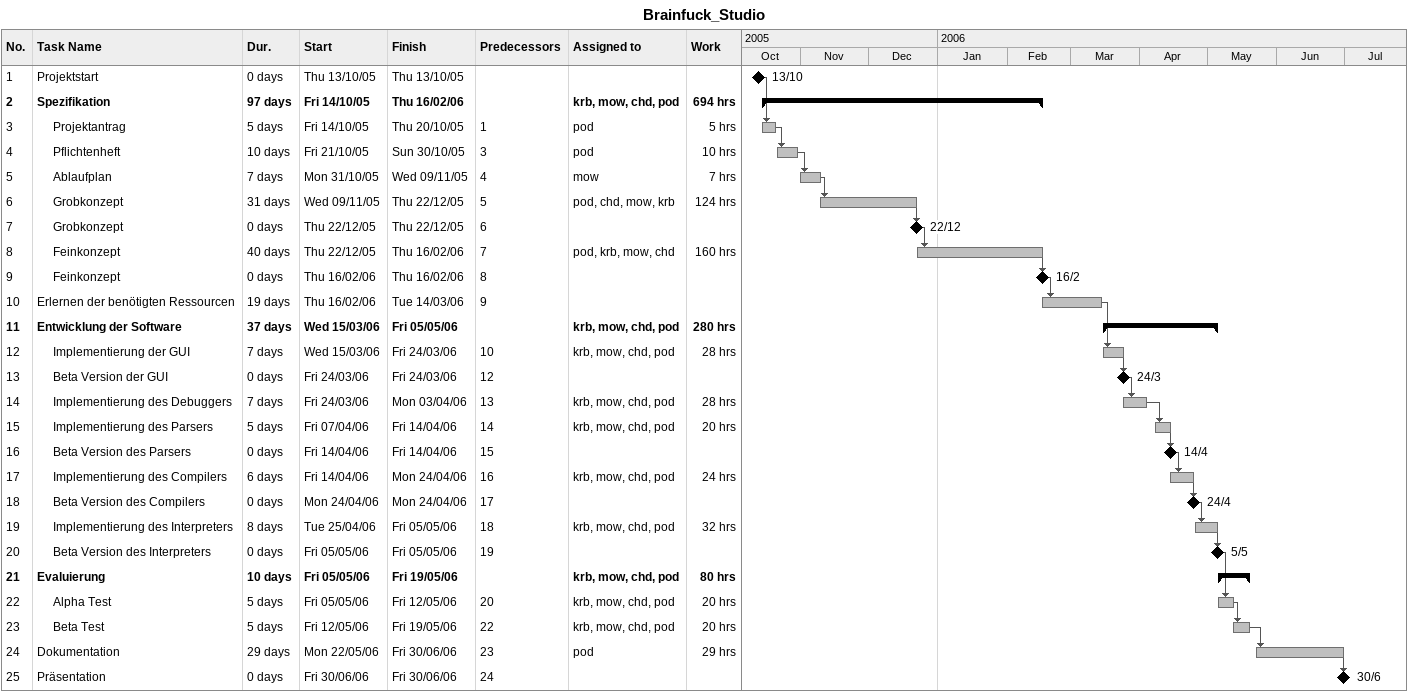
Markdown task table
Brainfuck_Studio

| ID | Level | Task | Duration | Start | Finish | Predecessors | Resources | Work (h) |
|---|---|---|---|---|---|---|---|---|
| 1 | 1 | Projektstart | 0d | 2005-10-13 | 2005-10-13 |  |  |  |
| 2 | 1 | **Spezifikation** | 97d | 2005-10-14 | 2006-02-16 |  | krb, mow, chd, pod | 694 |
| 3 | 2 | Projektantrag | 5d | 2005-10-14 | 2005-10-20 | 1 | pod | 5 |
| 4 | 2 | Pflichtenheft | 10d | 2005-10-21 | 2005-10-30 | 3 | pod | 10 |
| 5 | 2 | Ablaufplan | 7d | 2005-10-31 | 2005-11-09 | 4 | mow | 7 |
| 6 | 2 | Grobkonzept | 31d | 2005-11-09 | 2005-12-22 | 5 | pod, chd, mow, krb | 124 |
| 7 | 2 | Grobkonzept | 0d | 2005-12-22 | 2005-12-22 | 6 |  |  |
| 8 | 2 | Feinkonzept | 40d | 2005-12-22 | 2006-02-16 | 7 | pod, krb, mow, chd | 160 |
| 9 | 2 | Feinkonzept | 0d | 2006-02-16 | 2006-02-16 | 8 |  |  |
| 10 | 1 | Erlernen der benötigten Ressourcen | 19d | 2006-02-16 | 2006-03-14 | 9 |  |  |
| 11 | 1 | **Entwicklung der Software** | 37d | 2006-03-15 | 2006-05-05 |  | krb, mow, chd, pod | 280 |
| 12 | 2 | Implementierung der GUI | 7d | 2006-03-15 | 2006-03-24 | 10 | krb, mow, chd, pod | 28 |
| 13 | 2 | Beta Version der GUI | 0d | 2006-03-24 | 2006-03-24 | 12 |  |  |
| 14 | 2 | Implementierung des Debuggers | 7d | 2006-03-24 | 2006-04-03 | 13 | krb, mow, chd, pod | 28 |
| 15 | 2 | Implementierung des Parsers | 5d | 2006-04-07 | 2006-04-14 | 14 | krb, mow, chd, pod | 20 |
| 16 | 2 | Beta Version des Parsers | 0d | 2006-04-14 | 2006-04-14 | 15 |  |  |
| 17 | 2 | Implementierung des Compilers | 6d | 2006-04-14 | 2006-04-24 | 16 | krb, mow, chd, pod | 24 |
| 18 | 2 | Beta Version des Compilers | 0d | 2006-04-24 | 2006-04-24 | 17 |  |  |
| 19 | 2 | Implementierung des Interpreters | 8d | 2006-04-25 | 2006-05-05 | 18 | krb, mow, chd, pod | 32 |
| 20 | 2 | Beta Version des Interpreters | 0d | 2006-05-05 | 2006-05-05 | 19 |  |  |
| 21 | 1 | **Evaluierung** | 10d | 2006-05-05 | 2006-05-19 |  | krb, mow, chd, pod | 80 |
| 22 | 2 | Alpha Test | 5d | 2006-05-05 | 2006-05-12 | 20 | krb, mow, chd, pod | 20 |
| 23 | 2 | Beta Test | 5d | 2006-05-12 | 2006-05-19 | 22 | krb, mow, chd, pod | 20 |
| 24 | 1 | Dokumentation | 29d | 2006-05-22 | 2006-06-30 | 23 | pod | 29 |
| 25 | 1 | Präsentation | 0d | 2006-06-30 | 2006-06-30 | 24 |  |  |
